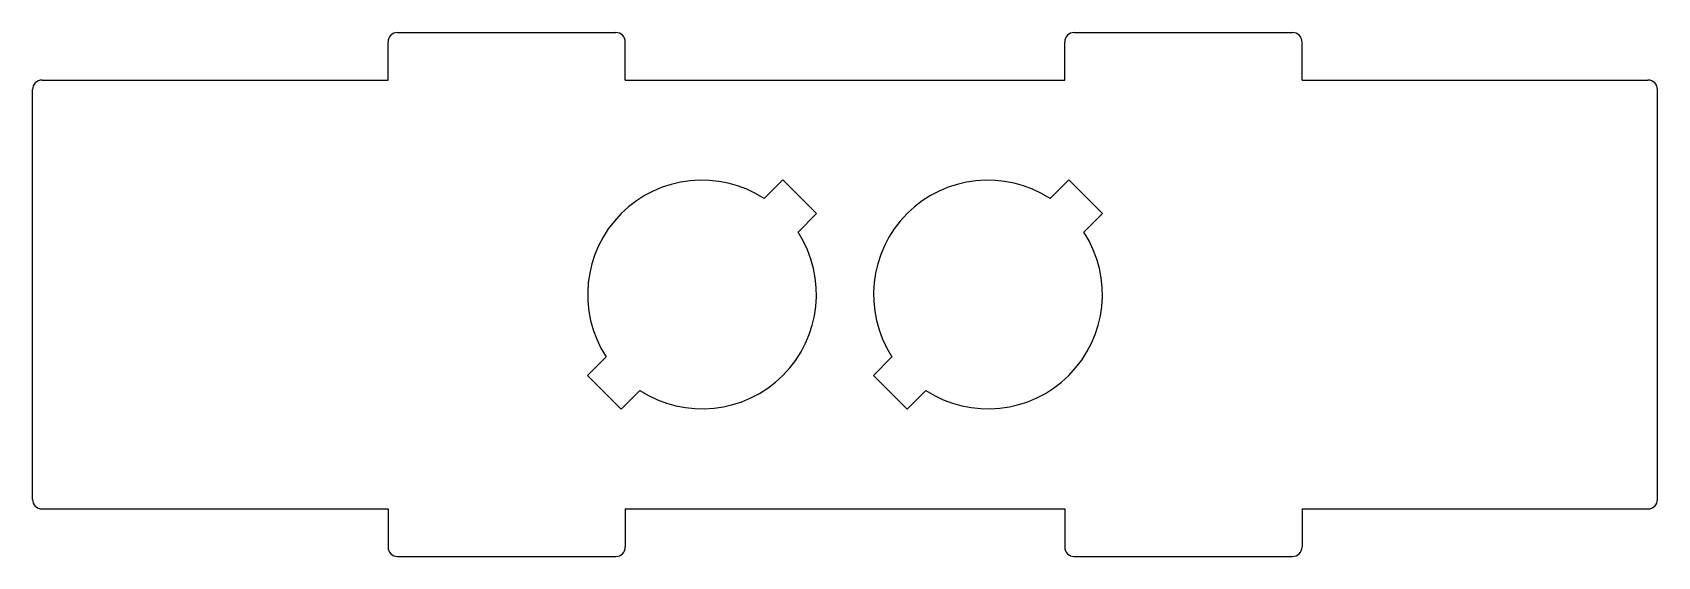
# Model space of a CAD drawing. Header units: millimetres. Extents: x -191 to -20, y 294 to 348.
import ezdxf

# ---------------------------------------------------------------- set-up
doc = ezdxf.new("R2010")
doc.units = ezdxf.units.MM
doc.layers.add('BUTTONS', color=1, linetype='Continuous')

msp = doc.modelspace()

# ---------------------------------------------------------------- linework, layer by layer
at = {"color": 7, "linetype": 'Continuous'}
for p, q in [((-152.4, 348.5), (-129.5, 348.5)), ((-81.4, 348.5), (-58.5, 348.5)), ((-153.4, 343.5), (-153.4, 347.5)), ((-128.5, 343.5), (-128.5, 347.5)), ((-82.4, 343.5), (-82.4, 347.5)), ((-57.5, 343.5), (-57.5, 347.5)), ((-189.7, 343.5), (-153.4, 343.5)), ((-128.5, 343.5), (-82.4, 343.5)), ((-57.5, 343.5), (-21.2, 343.5)), ((-190.7, 299.5), (-190.7, 342.5)), ((-20.2, 299.5), (-20.2, 342.5)), ((-189.7, 298.5), (-153.4, 298.5)), ((-153.4, 298.5), (-153.4, 294.5)), ((-128.5, 298.5), (-128.5, 294.5)), ((-128.5, 298.5), (-82.4, 298.5)), ((-82.4, 298.5), (-82.4, 294.5)), ((-57.5, 298.5), (-57.5, 294.5)), ((-57.5, 298.5), (-21.2, 298.5)), ((-152.4, 293.5), (-129.5, 293.5)), ((-81.4, 293.5), (-58.5, 293.5))]:
    msp.add_line(p, q, dxfattribs=at)
for centre, start, end in [((-152.4, 347.5), 90, 180), ((-129.5, 347.5), 0, 90), ((-81.4, 347.5), 90, 180), ((-58.5, 347.5), 0, 90), ((-189.7, 342.5), 90, 180), ((-21.2, 342.5), 0, 90), ((-189.7, 299.5), 180, 270), ((-21.2, 299.5), 270, 0), ((-152.4, 294.5), 180, 270), ((-129.5, 294.5), 270, 0), ((-81.4, 294.5), 180, 270), ((-58.5, 294.5), 270, 0)]:
    msp.add_arc(centre, 1, start, end, dxfattribs=at)
at = {"layer": 'BUTTONS'}
for points in [[(-113.92, 331.07, 0.809427), (-130.52, 314.47), (-132.47, 312.51), (-128.94, 308.98), (-126.98, 310.93, 0.809427), (-110.38, 327.53), (-108.43, 329.49), (-111.97, 333.02)], [(-83.92, 331.07, 0.809427), (-100.52, 314.47), (-102.47, 312.51), (-98.94, 308.98), (-96.98, 310.93, 0.809427), (-80.38, 327.53), (-78.43, 329.49), (-81.97, 333.02)]]:
    msp.add_lwpolyline(points, format="xyb", close=True, dxfattribs=at)

doc.saveas('drawing.dxf')
